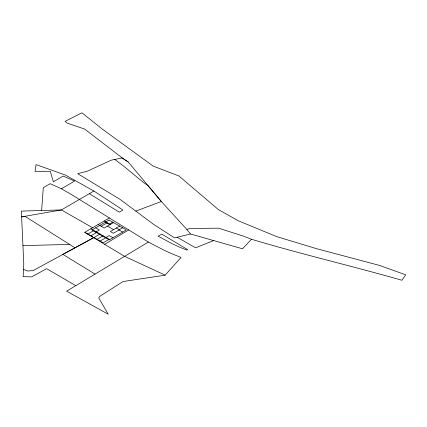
<?xml version="1.0" encoding="UTF-8"?>
<svg xmlns="http://www.w3.org/2000/svg" width="427" height="427" viewBox="0 0 427 427"><rect width="100%" height="100%" fill="white"/><g stroke="black" fill="none" stroke-linecap="round" stroke-linejoin="round"><path stroke-width="0.64" d="M75.782 285.658L46.655 268.7L31.609 276.877L23.122 276.643L23.784 263.998L21.35 211.103L61.408 209.94L93.887 191.018L122.949 210.025L119.266 212.176L89.334 193.671M41.643 210.511L43.303 187.704L50.151 183.69L60.906 188.531L72.163 194.958L148.377 242.066L163.194 249.758A198.592 114.655 0 0 0 172.786 254.118L181.043 257.46L165.153 275.143L123.061 281.537L99.731 296.391L98.706 297.881L108.175 314.181L66.617 291.177L148.377 242.066M128.207 161.998L122.186 157.926L84.658 129.055L67.172 123.147L65.101 121.353L81.968 112.819L102.539 129.258L153.202 166.135L178.844 175.913L218.427 209.62L238.341 220.791L276.803 236.665L316.258 248.589L379.496 265.418L405.65 274.791L401.956 280.272C351.981 265.962 301.302 254.236 251.514 239.264L242.472 248.776L190.485 233.985L174.595 237.903L153.587 224.356L119.891 199.26L77.682 173.682L87.402 171.152L111.356 160.136L122.186 157.926L128.207 161.993L161.347 201.496L186.861 229.486L190.485 233.985M104.626 244.308L128.751 229.929M61.381 188.809L74.597 181.091L63.185 176.068L53.359 181.811L50.29 171.264L35.073 171.392L36.087 164.614L65.144 174.937L93.887 191.018M165.153 275.143L124.508 256.317L84.76 232.309L109.36 217.957M87.829 234.06L93.892 230.521M101.167 226.278L107.23 222.739M95.685 232.139L99.39 229.982L95.611 227.821M112.787 222.157L109.088 224.319L105.309 222.157M90.892 235.811L96.956 232.272M113.545 222.59L104.231 228.029L98.103 224.527M93.956 237.561L100.019 234.023M97.02 239.312L103.083 235.773M119.672 226.091L110.358 231.53L113.422 233.275L119.485 229.742L116.422 227.991M105.496 237.738L109.195 235.581L112.974 237.738M122.592 227.762L118.893 229.918L122.672 232.08M100.083 241.063L106.147 237.524M213.324 240.679L195.651 247.815L177.146 237.273M186.861 229.486L189.583 228.44L218.581 228.178L243.193 236.035L251.514 239.264M135.877 211.071L161.347 201.496L148.02 185.628L143.397 182.409L123.584 166.087L114.762 159.442M23.015 245.605L69.612 244.415M23.512 269.346L27.44 270.996L33.071 270.617L93.652 237.679L62.897 254.396L95.007 274.081M92.59 227.746L61.408 209.94L21.628 216.873L24.931 216.297L75.008 247.815M104.167 220.989L110.294 224.49M107.481 226.129L113.609 229.63M90.823 228.771L109.211 239.275L103.147 242.814L84.76 232.309M187.33 249.437L186.85 250.121L182.825 248.493A186.193 107.497 0 0 1 172.06 243.657L158.187 236.206L161.721 234.103L187.33 249.437M109.008 220.001L91.906 229.982L109.275 239.899L126.371 229.918L109.008 220.001"/></g></svg>
